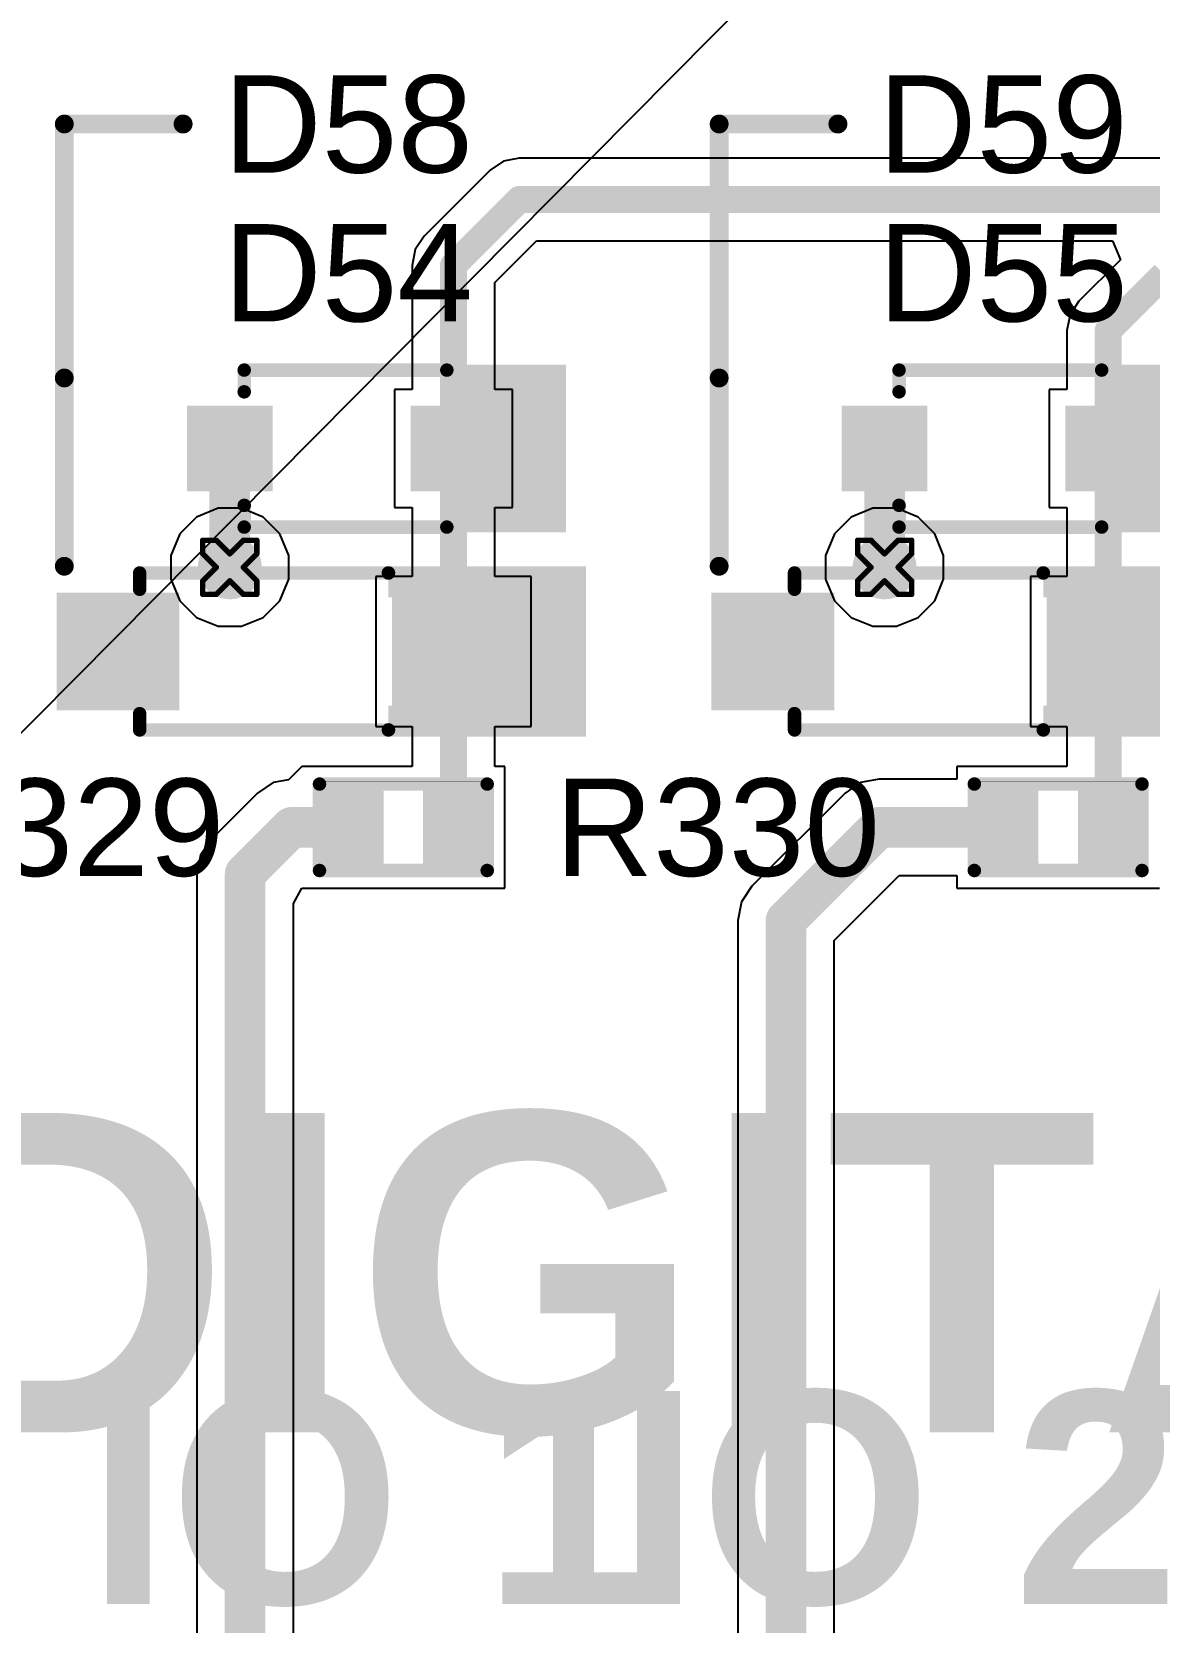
# Model space of a CAD drawing. Header units: inches. Extents: x -11 to 5379, y 0 to 5429.
# Drawn here: x 12.74 to 23.23, y 10.41 to 25.35 of the extents above; entities that cross this region are included whole.
import ezdxf

# ---------------------------------------------------------------- set-up
doc = ezdxf.new("R2010")
doc.units = ezdxf.units.IN
for name, color, linetype in [('Bottom Layer', 5, 'Continuous'), ('Bottom Solder', 6, 'Continuous'), ('Drill Drawing', 1, 'Continuous'), ('GND', 16, 'Continuous'), ('PWR', 76, 'Continuous'), ('Top Layer', 1, 'Continuous'), ('Top Overlay', 2, 'Continuous'), ('Top Paste', 8, 'Continuous'), ('Top Solder', 216, 'Continuous'), ('Via Holes', 16, 'Continuous')]:
    doc.layers.add(name, color=color, linetype=linetype)
doc.styles.add('Arial', font='', dxfattribs={"height": 0.2})
doc.styles.add('Arial_Bold', font='', dxfattribs={"height": 0.2})
doc.styles.get('Arial').set_extended_font_data('Arial')
doc.styles.get('Arial_Bold').set_extended_font_data('Arial', bold=True)

# ---------------------------------------------------------------- blocks, each defined once
blk = doc.blocks.new('R___0402_191')
at = {"layer": 'Top Layer'}
for points in [[(-0.699, -0.318), (-0.699, 0.318), (-0.241, 0.318), (-0.241, -0.318)], [(0.241, -0.318), (0.241, 0.318), (0.699, 0.318), (0.699, -0.318)]]:
    blk.add_hatch(color=1, dxfattribs=at).paths.add_polyline_path(points)
at = {"layer": 'Top Paste'}
for points in [[(-0.699, -0.318), (-0.699, 0.318), (-0.241, 0.318), (-0.241, -0.318)], [(0.241, -0.318), (0.241, 0.318), (0.699, 0.318), (0.699, -0.318)]]:
    blk.add_hatch(color=8, dxfattribs=at).paths.add_polyline_path(points)
at = {"layer": 'Top Solder'}
for points in [[(-0.754, -0.373), (-0.754, 0.373), (-0.186, 0.373), (-0.186, -0.373)], [(0.186, -0.373), (0.186, 0.373), (0.754, 0.373), (0.754, -0.373)]]:
    blk.add_hatch(color=216, dxfattribs=at).paths.add_polyline_path(points)
at = {"layer": 'Top Overlay'}
for points in [[(-0.787, 0.406, 0.127, 0.127, 0), (-0.787, -0.406, 0.127, 0.127, 0)], [(0.787, 0.406, 0.127, 0.127, 0), (-0.787, 0.406, 0.127, 0.127, 0)], [(0.787, 0.406, 0.127, 0.127, 0), (0.787, -0.406, 0.127, 0.127, 0)], [(0.787, -0.406, 0.127, 0.127, 0), (-0.787, -0.406, 0.127, 0.127, 0)], [(0.813, -0.432, 0.00323, 0.00323, 0), (-0.813, -0.432, 0.00323, 0.00323, 0)]]:
    blk.add_lwpolyline(points, format="xyseb", dxfattribs=at)
for points in [[(-0.819, 0.406, 0.0635, 0.0635, 1), (-0.756, 0.406, 0.0635, 0.0635, 1)], [(-0.819, 0.406, 0.0635, 0.0635, 1), (-0.756, 0.406, 0.0635, 0.0635, 1)], [(0.756, 0.406, 0.0635, 0.0635, 1), (0.819, 0.406, 0.0635, 0.0635, 1)], [(0.756, 0.406, 0.0635, 0.0635, 1), (0.819, 0.406, 0.0635, 0.0635, 1)], [(-0.819, -0.406, 0.0635, 0.0635, 1), (-0.756, -0.406, 0.0635, 0.0635, 1)], [(-0.819, -0.406, 0.0635, 0.0635, 1), (-0.756, -0.406, 0.0635, 0.0635, 1)], [(-0.814, -0.432, 0.00161, 0.00161, 1), (-0.812, -0.432, 0.00161, 0.00161, 1)], [(0.756, -0.406, 0.0635, 0.0635, 1), (0.819, -0.406, 0.0635, 0.0635, 1)], [(0.756, -0.406, 0.0635, 0.0635, 1), (0.819, -0.406, 0.0635, 0.0635, 1)], [(0.812, -0.432, 0.00161, 0.00161, 1), (0.814, -0.432, 0.00161, 0.00161, 1)]]:
    blk.add_lwpolyline(points, format="xyseb", close=True, dxfattribs=at)
blk = doc.blocks.new('R___0402_192')
at = {"layer": 'Top Layer'}
for points in [[(-0.699, -0.318), (-0.699, 0.318), (-0.241, 0.318), (-0.241, -0.318)], [(0.241, -0.318), (0.241, 0.318), (0.699, 0.318), (0.699, -0.318)]]:
    blk.add_hatch(color=1, dxfattribs=at).paths.add_polyline_path(points)
at = {"layer": 'Top Paste'}
for points in [[(-0.699, -0.318), (-0.699, 0.318), (-0.241, 0.318), (-0.241, -0.318)], [(0.241, -0.318), (0.241, 0.318), (0.699, 0.318), (0.699, -0.318)]]:
    blk.add_hatch(color=8, dxfattribs=at).paths.add_polyline_path(points)
at = {"layer": 'Top Solder'}
for points in [[(-0.754, -0.373), (-0.754, 0.373), (-0.186, 0.373), (-0.186, -0.373)], [(0.186, -0.373), (0.186, 0.373), (0.754, 0.373), (0.754, -0.373)]]:
    blk.add_hatch(color=216, dxfattribs=at).paths.add_polyline_path(points)
at = {"layer": 'Top Overlay'}
for points in [[(-0.787, 0.406, 0.127, 0.127, 0), (-0.787, -0.406, 0.127, 0.127, 0)], [(0.787, 0.406, 0.127, 0.127, 0), (-0.787, 0.406, 0.127, 0.127, 0)], [(0.787, 0.406, 0.127, 0.127, 0), (0.787, -0.406, 0.127, 0.127, 0)], [(0.787, -0.406, 0.127, 0.127, 0), (-0.787, -0.406, 0.127, 0.127, 0)], [(0.813, -0.432, 0.00323, 0.00323, 0), (-0.813, -0.432, 0.00323, 0.00323, 0)]]:
    blk.add_lwpolyline(points, format="xyseb", dxfattribs=at)
for points in [[(-0.819, 0.406, 0.0635, 0.0635, 1), (-0.756, 0.406, 0.0635, 0.0635, 1)], [(-0.819, 0.406, 0.0635, 0.0635, 1), (-0.756, 0.406, 0.0635, 0.0635, 1)], [(0.756, 0.406, 0.0635, 0.0635, 1), (0.819, 0.406, 0.0635, 0.0635, 1)], [(0.756, 0.406, 0.0635, 0.0635, 1), (0.819, 0.406, 0.0635, 0.0635, 1)], [(-0.819, -0.406, 0.0635, 0.0635, 1), (-0.756, -0.406, 0.0635, 0.0635, 1)], [(-0.819, -0.406, 0.0635, 0.0635, 1), (-0.756, -0.406, 0.0635, 0.0635, 1)], [(-0.814, -0.432, 0.00161, 0.00161, 1), (-0.812, -0.432, 0.00161, 0.00161, 1)], [(0.756, -0.406, 0.0635, 0.0635, 1), (0.819, -0.406, 0.0635, 0.0635, 1)], [(0.756, -0.406, 0.0635, 0.0635, 1), (0.819, -0.406, 0.0635, 0.0635, 1)], [(0.812, -0.432, 0.00161, 0.00161, 1), (0.814, -0.432, 0.00161, 0.00161, 1)]]:
    blk.add_lwpolyline(points, format="xyseb", close=True, dxfattribs=at)
blk = doc.blocks.new('SOD_123_530')
at = {"layer": 'Top Layer'}
for points in [[(-1.1, 0.45), (-1.1, -0.45), (-2.05, -0.45), (-2.05, 0.45)], [(2.05, 0.45), (2.05, -0.45), (1.1, -0.45), (1.1, 0.45)]]:
    blk.add_hatch(color=1, dxfattribs=at).paths.add_polyline_path(points)
at = {"layer": 'Top Overlay'}
for points in [[(0.965, 0.508), (2.819, 0.508), (2.819, 0.8), (0.965, 0.8)], [(2.12, -0.787), (2.819, -0.787), (2.819, 0.787), (2.12, 0.787)], [(0.965, -0.8), (2.819, -0.8), (2.819, -0.508), (0.965, -0.508)]]:
    blk.add_hatch(color=2, dxfattribs=at).paths.add_polyline_path(points)
at = {"layer": 'Top Paste'}
for points in [[(-1.1, 0.45), (-1.1, -0.45), (-2.05, -0.45), (-2.05, 0.45)], [(2.05, 0.45), (2.05, -0.45), (1.1, -0.45), (1.1, 0.45)]]:
    blk.add_hatch(color=8, dxfattribs=at).paths.add_polyline_path(points)
at = {"layer": 'Top Solder'}
for points in [[(-0.998, 0.552), (-0.998, -0.552), (-2.152, -0.552), (-2.152, 0.552)], [(2.152, 0.552), (2.152, -0.552), (0.998, -0.552), (0.998, 0.552)]]:
    blk.add_hatch(color=216, dxfattribs=at).paths.add_polyline_path(points)
at = {"layer": 'Top Overlay'}
for points in [[(-1.372, 0.584, 0.127, 0.127, 0), (-1.372, 0.737, 0.127, 0.127, 0)], [(-1.372, 0.737, 0.127, 0.127, 0), (0.965, 0.737, 0.127, 0.127, 0)], [(-1.372, -0.737, 0.127, 0.127, 0), (-1.372, -0.584, 0.127, 0.127, 0)], [(-1.372, -0.737, 0.127, 0.127, 0), (0.965, -0.737, 0.127, 0.127, 0)]]:
    blk.add_lwpolyline(points, format="xyseb", dxfattribs=at)
for points in [[(-1.403, 0.737, 0.0635, 0.0635, 1), (-1.34, 0.737, 0.0635, 0.0635, 1)], [(-1.403, 0.737, 0.0635, 0.0635, 1), (-1.34, 0.737, 0.0635, 0.0635, 1)], [(0.933, 0.737, 0.0635, 0.0635, 1), (0.997, 0.737, 0.0635, 0.0635, 1)], [(-1.403, 0.584, 0.0635, 0.0635, 1), (-1.34, 0.584, 0.0635, 0.0635, 1)], [(-1.403, -0.584, 0.0635, 0.0635, 1), (-1.34, -0.584, 0.0635, 0.0635, 1)], [(-1.403, -0.737, 0.0635, 0.0635, 1), (-1.34, -0.737, 0.0635, 0.0635, 1)], [(-1.403, -0.737, 0.0635, 0.0635, 1), (-1.34, -0.737, 0.0635, 0.0635, 1)], [(0.933, -0.737, 0.0635, 0.0635, 1), (0.997, -0.737, 0.0635, 0.0635, 1)]]:
    blk.add_lwpolyline(points, format="xyseb", close=True, dxfattribs=at)
blk = doc.blocks.new('SOD_123_531')
at = {"layer": 'Top Layer'}
for points in [[(-1.1, 0.45), (-1.1, -0.45), (-2.05, -0.45), (-2.05, 0.45)], [(2.05, 0.45), (2.05, -0.45), (1.1, -0.45), (1.1, 0.45)]]:
    blk.add_hatch(color=1, dxfattribs=at).paths.add_polyline_path(points)
at = {"layer": 'Top Overlay'}
for points in [[(0.965, 0.508), (2.819, 0.508), (2.819, 0.8), (0.965, 0.8)], [(2.12, -0.787), (2.819, -0.787), (2.819, 0.787), (2.12, 0.787)], [(0.965, -0.8), (2.819, -0.8), (2.819, -0.508), (0.965, -0.508)]]:
    blk.add_hatch(color=2, dxfattribs=at).paths.add_polyline_path(points)
at = {"layer": 'Top Paste'}
for points in [[(-1.1, 0.45), (-1.1, -0.45), (-2.05, -0.45), (-2.05, 0.45)], [(2.05, 0.45), (2.05, -0.45), (1.1, -0.45), (1.1, 0.45)]]:
    blk.add_hatch(color=8, dxfattribs=at).paths.add_polyline_path(points)
at = {"layer": 'Top Solder'}
for points in [[(-0.998, 0.552), (-0.998, -0.552), (-2.152, -0.552), (-2.152, 0.552)], [(2.152, 0.552), (2.152, -0.552), (0.998, -0.552), (0.998, 0.552)]]:
    blk.add_hatch(color=216, dxfattribs=at).paths.add_polyline_path(points)
at = {"layer": 'Top Overlay'}
for points in [[(-1.372, 0.584, 0.127, 0.127, 0), (-1.372, 0.737, 0.127, 0.127, 0)], [(-1.372, 0.737, 0.127, 0.127, 0), (0.965, 0.737, 0.127, 0.127, 0)], [(-1.372, -0.737, 0.127, 0.127, 0), (-1.372, -0.584, 0.127, 0.127, 0)], [(-1.372, -0.737, 0.127, 0.127, 0), (0.965, -0.737, 0.127, 0.127, 0)]]:
    blk.add_lwpolyline(points, format="xyseb", dxfattribs=at)
for points in [[(-1.403, 0.737, 0.0635, 0.0635, 1), (-1.34, 0.737, 0.0635, 0.0635, 1)], [(-1.403, 0.737, 0.0635, 0.0635, 1), (-1.34, 0.737, 0.0635, 0.0635, 1)], [(0.933, 0.737, 0.0635, 0.0635, 1), (0.997, 0.737, 0.0635, 0.0635, 1)], [(-1.403, 0.584, 0.0635, 0.0635, 1), (-1.34, 0.584, 0.0635, 0.0635, 1)], [(-1.403, -0.584, 0.0635, 0.0635, 1), (-1.34, -0.584, 0.0635, 0.0635, 1)], [(-1.403, -0.737, 0.0635, 0.0635, 1), (-1.34, -0.737, 0.0635, 0.0635, 1)], [(-1.403, -0.737, 0.0635, 0.0635, 1), (-1.34, -0.737, 0.0635, 0.0635, 1)], [(0.933, -0.737, 0.0635, 0.0635, 1), (0.997, -0.737, 0.0635, 0.0635, 1)]]:
    blk.add_lwpolyline(points, format="xyseb", close=True, dxfattribs=at)
blk = doc.blocks.new('SOD323F_534')
at = {"layer": 'Top Layer'}
for points in [[(-1.35, 0.3), (-0.75, 0.3), (-0.75, -0.3), (-1.35, -0.3)], [(0.75, 0.3), (1.35, 0.3), (1.35, -0.3), (0.75, -0.3)]]:
    blk.add_hatch(color=1, dxfattribs=at).paths.add_polyline_path(points)
at = {"layer": 'Top Overlay'}
for points in [[(0.989, 0.382), (2.109, 0.382), (2.109, 0.788), (0.989, 0.788)], [(1.422, -0.406), (2.108, -0.406), (2.108, 0.457), (1.422, 0.457)], [(0.989, -0.787), (2.109, -0.787), (2.109, -0.38), (0.989, -0.38)]]:
    blk.add_hatch(color=2, dxfattribs=at).paths.add_polyline_path(points)
at = {"layer": 'Top Paste'}
for points in [[(-1.35, 0.3), (-0.75, 0.3), (-0.75, -0.3), (-1.35, -0.3)], [(0.75, 0.3), (1.35, 0.3), (1.35, -0.3), (0.75, -0.3)]]:
    blk.add_hatch(color=8, dxfattribs=at).paths.add_polyline_path(points)
at = {"layer": 'Top Solder'}
for points in [[(-1.452, 0.402), (-0.648, 0.402), (-0.648, -0.402), (-1.452, -0.402)], [(0.648, 0.402), (1.452, 0.402), (1.452, -0.402), (0.648, -0.402)]]:
    blk.add_hatch(color=216, dxfattribs=at).paths.add_polyline_path(points)
at = {"layer": 'Top Overlay'}
for points in [[(-0.914, 0.737, 0.127, 0.127, 0), (0.988, 0.737, 0.127, 0.127, 0)], [(-0.914, 0.533, 0.127, 0.127, 0), (-0.914, 0.737, 0.127, 0.127, 0)], [(-0.914, -0.737, 0.127, 0.127, 0), (-0.914, -0.533, 0.127, 0.127, 0)], [(-0.914, -0.737, 0.127, 0.127, 0), (0.988, -0.737, 0.127, 0.127, 0)]]:
    blk.add_lwpolyline(points, format="xyseb", dxfattribs=at)
for points in [[(-0.946, 0.737, 0.0635, 0.0635, 1), (-0.883, 0.737, 0.0635, 0.0635, 1)], [(-0.946, 0.737, 0.0635, 0.0635, 1), (-0.883, 0.737, 0.0635, 0.0635, 1)], [(0.957, 0.737, 0.0635, 0.0635, 1), (1.02, 0.737, 0.0635, 0.0635, 1)], [(-0.946, 0.533, 0.0635, 0.0635, 1), (-0.883, 0.533, 0.0635, 0.0635, 1)], [(-0.946, -0.533, 0.0635, 0.0635, 1), (-0.883, -0.533, 0.0635, 0.0635, 1)], [(-0.946, -0.737, 0.0635, 0.0635, 1), (-0.883, -0.737, 0.0635, 0.0635, 1)], [(-0.946, -0.737, 0.0635, 0.0635, 1), (-0.883, -0.737, 0.0635, 0.0635, 1)], [(0.957, -0.737, 0.0635, 0.0635, 1), (1.02, -0.737, 0.0635, 0.0635, 1)]]:
    blk.add_lwpolyline(points, format="xyseb", close=True, dxfattribs=at)
blk = doc.blocks.new('SOD323F_535')
at = {"layer": 'Top Layer'}
for points in [[(-1.35, 0.3), (-0.75, 0.3), (-0.75, -0.3), (-1.35, -0.3)], [(0.75, 0.3), (1.35, 0.3), (1.35, -0.3), (0.75, -0.3)]]:
    blk.add_hatch(color=1, dxfattribs=at).paths.add_polyline_path(points)
at = {"layer": 'Top Overlay'}
for points in [[(0.989, 0.382), (2.109, 0.382), (2.109, 0.788), (0.989, 0.788)], [(1.422, -0.406), (2.108, -0.406), (2.108, 0.457), (1.422, 0.457)], [(0.989, -0.786), (2.109, -0.786), (2.109, -0.38), (0.989, -0.38)]]:
    blk.add_hatch(color=2, dxfattribs=at).paths.add_polyline_path(points)
at = {"layer": 'Top Paste'}
for points in [[(-1.35, 0.3), (-0.75, 0.3), (-0.75, -0.3), (-1.35, -0.3)], [(0.75, 0.3), (1.35, 0.3), (1.35, -0.3), (0.75, -0.3)]]:
    blk.add_hatch(color=8, dxfattribs=at).paths.add_polyline_path(points)
at = {"layer": 'Top Solder'}
for points in [[(-1.452, 0.402), (-0.648, 0.402), (-0.648, -0.402), (-1.452, -0.402)], [(0.648, 0.402), (1.452, 0.402), (1.452, -0.402), (0.648, -0.402)]]:
    blk.add_hatch(color=216, dxfattribs=at).paths.add_polyline_path(points)
at = {"layer": 'Top Overlay'}
for points in [[(-0.914, 0.737, 0.127, 0.127, 0), (0.988, 0.737, 0.127, 0.127, 0)], [(-0.914, 0.533, 0.127, 0.127, 0), (-0.914, 0.737, 0.127, 0.127, 0)], [(-0.914, -0.737, 0.127, 0.127, 0), (-0.914, -0.533, 0.127, 0.127, 0)], [(-0.914, -0.737, 0.127, 0.127, 0), (0.988, -0.737, 0.127, 0.127, 0)]]:
    blk.add_lwpolyline(points, format="xyseb", dxfattribs=at)
for points in [[(-0.946, 0.737, 0.0635, 0.0635, 1), (-0.883, 0.737, 0.0635, 0.0635, 1)], [(-0.946, 0.737, 0.0635, 0.0635, 1), (-0.883, 0.737, 0.0635, 0.0635, 1)], [(0.957, 0.737, 0.0635, 0.0635, 1), (1.02, 0.737, 0.0635, 0.0635, 1)], [(-0.946, 0.533, 0.0635, 0.0635, 1), (-0.883, 0.533, 0.0635, 0.0635, 1)], [(-0.946, -0.533, 0.0635, 0.0635, 1), (-0.883, -0.533, 0.0635, 0.0635, 1)], [(-0.946, -0.737, 0.0635, 0.0635, 1), (-0.883, -0.737, 0.0635, 0.0635, 1)], [(-0.946, -0.737, 0.0635, 0.0635, 1), (-0.883, -0.737, 0.0635, 0.0635, 1)], [(0.957, -0.737, 0.0635, 0.0635, 1), (1.02, -0.737, 0.0635, 0.0635, 1)]]:
    blk.add_lwpolyline(points, format="xyseb", close=True, dxfattribs=at)

msp = doc.modelspace()

# ---------------------------------------------------------------- hatches: boundary and pattern name
at = {"layer": 'Bottom Layer'}
h = msp.add_hatch(color=5, dxfattribs=at)
edge = h.paths.add_edge_path()
edge.add_arc((14.6, 20.32), 0.3, 0, 360)
h = msp.add_hatch(color=5, dxfattribs=at)
edge = h.paths.add_edge_path()
edge.add_arc((20.75, 20.32), 0.3, 0, 360)
at = {"layer": 'GND'}
h = msp.add_hatch(color=16, dxfattribs=at)
edge = h.paths.add_edge_path()
edge.add_arc((14.6, 20.32), 0.3, 0, 360)
h = msp.add_hatch(color=16, dxfattribs=at)
edge = h.paths.add_edge_path()
edge.add_arc((20.75, 20.32), 0.3, 0, 360)
at = {"layer": 'PWR'}
h = msp.add_hatch(color=76, dxfattribs=at)
edge = h.paths.add_edge_path()
edge.add_arc((14.6, 20.32), 0.3, 0, 360)
h = msp.add_hatch(color=76, dxfattribs=at)
edge = h.paths.add_edge_path()
edge.add_arc((20.75, 20.32), 0.3, 0, 360)
at = {"layer": 'Top Layer'}
h = msp.add_hatch(color=1, dxfattribs=at)
edge = h.paths.add_edge_path()
edge.add_arc((14.6, 20.32), 0.3, 0, 360)
h = msp.add_hatch(color=1, dxfattribs=at)
edge = h.paths.add_edge_path()
edge.add_arc((20.75, 20.32), 0.3, 0, 360)
at = {"layer": 'Via Holes'}
h = msp.add_hatch(color=7, dxfattribs=at)
edge = h.paths.add_edge_path()
edge.add_arc((14.6, 20.32), 0.15, 0, 360)
h = msp.add_hatch(color=7, dxfattribs=at)
edge = h.paths.add_edge_path()
edge.add_arc((20.75, 20.32), 0.15, 0, 360)

# ---------------------------------------------------------------- linework, layer by layer
at = {"layer": 'Bottom Solder'}
msp.add_line((6.245, 12.319), (5379.208, 5429.208), dxfattribs=at)
at = {"layer": 'Drill Drawing'}
for points in [[(14.346, 20.447, 0.0508, 0.0508, 0), (14.346, 20.574, 0.0508, 0.0508, 0)], [(14.346, 20.574, 0.0508, 0.0508, 0), (14.473, 20.574, 0.0508, 0.0508, 0)], [(14.346, 20.447, 0.0508, 0.0508, 0), (14.473, 20.32, 0.0508, 0.0508, 0)], [(14.473, 20.574, 0.0508, 0.0508, 0), (14.6, 20.447, 0.0508, 0.0508, 0)], [(14.6, 20.447, 0.0508, 0.0508, 0), (14.727, 20.574, 0.0508, 0.0508, 0)], [(14.727, 20.574, 0.0508, 0.0508, 0), (14.854, 20.574, 0.0508, 0.0508, 0)], [(14.727, 20.32, 0.0508, 0.0508, 0), (14.854, 20.447, 0.0508, 0.0508, 0)], [(14.854, 20.447, 0.0508, 0.0508, 0), (14.854, 20.574, 0.0508, 0.0508, 0)], [(20.496, 20.447, 0.0508, 0.0508, 0), (20.496, 20.574, 0.0508, 0.0508, 0)], [(20.496, 20.574, 0.0508, 0.0508, 0), (20.623, 20.574, 0.0508, 0.0508, 0)], [(20.496, 20.447, 0.0508, 0.0508, 0), (20.623, 20.32, 0.0508, 0.0508, 0)], [(20.623, 20.574, 0.0508, 0.0508, 0), (20.75, 20.447, 0.0508, 0.0508, 0)], [(20.75, 20.447, 0.0508, 0.0508, 0), (20.877, 20.574, 0.0508, 0.0508, 0)], [(20.877, 20.574, 0.0508, 0.0508, 0), (21.004, 20.574, 0.0508, 0.0508, 0)], [(20.877, 20.32, 0.0508, 0.0508, 0), (21.004, 20.447, 0.0508, 0.0508, 0)], [(21.004, 20.447, 0.0508, 0.0508, 0), (21.004, 20.574, 0.0508, 0.0508, 0)], [(14.346, 20.193, 0.0508, 0.0508, 0), (14.473, 20.32, 0.0508, 0.0508, 0)], [(14.727, 20.32, 0.0508, 0.0508, 0), (14.854, 20.193, 0.0508, 0.0508, 0)], [(20.496, 20.193, 0.0508, 0.0508, 0), (20.623, 20.32, 0.0508, 0.0508, 0)], [(20.877, 20.32, 0.0508, 0.0508, 0), (21.004, 20.193, 0.0508, 0.0508, 0)], [(14.346, 20.066, 0.0508, 0.0508, 0), (14.346, 20.193, 0.0508, 0.0508, 0)], [(14.473, 20.066, 0.0508, 0.0508, 0), (14.6, 20.193, 0.0508, 0.0508, 0)], [(14.6, 20.193, 0.0508, 0.0508, 0), (14.727, 20.066, 0.0508, 0.0508, 0)], [(14.854, 20.066, 0.0508, 0.0508, 0), (14.854, 20.193, 0.0508, 0.0508, 0)], [(20.496, 20.066, 0.0508, 0.0508, 0), (20.496, 20.193, 0.0508, 0.0508, 0)], [(20.623, 20.066, 0.0508, 0.0508, 0), (20.75, 20.193, 0.0508, 0.0508, 0)], [(20.75, 20.193, 0.0508, 0.0508, 0), (20.877, 20.066, 0.0508, 0.0508, 0)], [(21.004, 20.066, 0.0508, 0.0508, 0), (21.004, 20.193, 0.0508, 0.0508, 0)], [(14.346, 20.066, 0.0508, 0.0508, 0), (14.473, 20.066, 0.0508, 0.0508, 0)], [(14.727, 20.066, 0.0508, 0.0508, 0), (14.854, 20.066, 0.0508, 0.0508, 0)], [(20.496, 20.066, 0.0508, 0.0508, 0), (20.623, 20.066, 0.0508, 0.0508, 0)], [(20.877, 20.066, 0.0508, 0.0508, 0), (21.004, 20.066, 0.0508, 0.0508, 0)]]:
    msp.add_lwpolyline(points, format="xyseb", dxfattribs=at)
for points in [[(14.333, 20.574, 0.0254, 0.0254, 1), (14.359, 20.574, 0.0254, 0.0254, 1)], [(14.333, 20.574, 0.0254, 0.0254, 1), (14.359, 20.574, 0.0254, 0.0254, 1)], [(14.333, 20.447, 0.0254, 0.0254, 1), (14.359, 20.447, 0.0254, 0.0254, 1)], [(14.333, 20.447, 0.0254, 0.0254, 1), (14.359, 20.447, 0.0254, 0.0254, 1)], [(14.46, 20.574, 0.0254, 0.0254, 1), (14.486, 20.574, 0.0254, 0.0254, 1)], [(14.46, 20.574, 0.0254, 0.0254, 1), (14.486, 20.574, 0.0254, 0.0254, 1)], [(14.587, 20.447, 0.0254, 0.0254, 1), (14.613, 20.447, 0.0254, 0.0254, 1)], [(14.587, 20.447, 0.0254, 0.0254, 1), (14.613, 20.447, 0.0254, 0.0254, 1)], [(14.714, 20.574, 0.0254, 0.0254, 1), (14.74, 20.574, 0.0254, 0.0254, 1)], [(14.714, 20.574, 0.0254, 0.0254, 1), (14.74, 20.574, 0.0254, 0.0254, 1)], [(14.841, 20.574, 0.0254, 0.0254, 1), (14.867, 20.574, 0.0254, 0.0254, 1)], [(14.841, 20.574, 0.0254, 0.0254, 1), (14.867, 20.574, 0.0254, 0.0254, 1)], [(14.841, 20.447, 0.0254, 0.0254, 1), (14.867, 20.447, 0.0254, 0.0254, 1)], [(14.841, 20.447, 0.0254, 0.0254, 1), (14.867, 20.447, 0.0254, 0.0254, 1)], [(20.483, 20.574, 0.0254, 0.0254, 1), (20.509, 20.574, 0.0254, 0.0254, 1)], [(20.483, 20.574, 0.0254, 0.0254, 1), (20.509, 20.574, 0.0254, 0.0254, 1)], [(20.483, 20.447, 0.0254, 0.0254, 1), (20.509, 20.447, 0.0254, 0.0254, 1)], [(20.483, 20.447, 0.0254, 0.0254, 1), (20.509, 20.447, 0.0254, 0.0254, 1)], [(20.61, 20.574, 0.0254, 0.0254, 1), (20.636, 20.574, 0.0254, 0.0254, 1)], [(20.61, 20.574, 0.0254, 0.0254, 1), (20.636, 20.574, 0.0254, 0.0254, 1)], [(20.737, 20.447, 0.0254, 0.0254, 1), (20.763, 20.447, 0.0254, 0.0254, 1)], [(20.737, 20.447, 0.0254, 0.0254, 1), (20.763, 20.447, 0.0254, 0.0254, 1)], [(20.864, 20.574, 0.0254, 0.0254, 1), (20.89, 20.574, 0.0254, 0.0254, 1)], [(20.864, 20.574, 0.0254, 0.0254, 1), (20.89, 20.574, 0.0254, 0.0254, 1)], [(20.991, 20.574, 0.0254, 0.0254, 1), (21.017, 20.574, 0.0254, 0.0254, 1)], [(20.991, 20.574, 0.0254, 0.0254, 1), (21.017, 20.574, 0.0254, 0.0254, 1)], [(20.991, 20.447, 0.0254, 0.0254, 1), (21.017, 20.447, 0.0254, 0.0254, 1)], [(20.991, 20.447, 0.0254, 0.0254, 1), (21.017, 20.447, 0.0254, 0.0254, 1)], [(14.46, 20.32, 0.0254, 0.0254, 1), (14.486, 20.32, 0.0254, 0.0254, 1)], [(14.46, 20.32, 0.0254, 0.0254, 1), (14.486, 20.32, 0.0254, 0.0254, 1)], [(14.714, 20.32, 0.0254, 0.0254, 1), (14.74, 20.32, 0.0254, 0.0254, 1)], [(14.714, 20.32, 0.0254, 0.0254, 1), (14.74, 20.32, 0.0254, 0.0254, 1)], [(20.61, 20.32, 0.0254, 0.0254, 1), (20.636, 20.32, 0.0254, 0.0254, 1)], [(20.61, 20.32, 0.0254, 0.0254, 1), (20.636, 20.32, 0.0254, 0.0254, 1)], [(20.864, 20.32, 0.0254, 0.0254, 1), (20.89, 20.32, 0.0254, 0.0254, 1)], [(20.864, 20.32, 0.0254, 0.0254, 1), (20.89, 20.32, 0.0254, 0.0254, 1)], [(14.333, 20.193, 0.0254, 0.0254, 1), (14.359, 20.193, 0.0254, 0.0254, 1)], [(14.333, 20.193, 0.0254, 0.0254, 1), (14.359, 20.193, 0.0254, 0.0254, 1)], [(14.587, 20.193, 0.0254, 0.0254, 1), (14.613, 20.193, 0.0254, 0.0254, 1)], [(14.587, 20.193, 0.0254, 0.0254, 1), (14.613, 20.193, 0.0254, 0.0254, 1)], [(14.841, 20.193, 0.0254, 0.0254, 1), (14.867, 20.193, 0.0254, 0.0254, 1)], [(14.841, 20.193, 0.0254, 0.0254, 1), (14.867, 20.193, 0.0254, 0.0254, 1)], [(20.483, 20.193, 0.0254, 0.0254, 1), (20.509, 20.193, 0.0254, 0.0254, 1)], [(20.483, 20.193, 0.0254, 0.0254, 1), (20.509, 20.193, 0.0254, 0.0254, 1)], [(20.737, 20.193, 0.0254, 0.0254, 1), (20.763, 20.193, 0.0254, 0.0254, 1)], [(20.737, 20.193, 0.0254, 0.0254, 1), (20.763, 20.193, 0.0254, 0.0254, 1)], [(20.991, 20.193, 0.0254, 0.0254, 1), (21.017, 20.193, 0.0254, 0.0254, 1)], [(20.991, 20.193, 0.0254, 0.0254, 1), (21.017, 20.193, 0.0254, 0.0254, 1)], [(14.333, 20.066, 0.0254, 0.0254, 1), (14.359, 20.066, 0.0254, 0.0254, 1)], [(14.333, 20.066, 0.0254, 0.0254, 1), (14.359, 20.066, 0.0254, 0.0254, 1)], [(14.46, 20.066, 0.0254, 0.0254, 1), (14.486, 20.066, 0.0254, 0.0254, 1)], [(14.46, 20.066, 0.0254, 0.0254, 1), (14.486, 20.066, 0.0254, 0.0254, 1)], [(14.714, 20.066, 0.0254, 0.0254, 1), (14.74, 20.066, 0.0254, 0.0254, 1)], [(14.714, 20.066, 0.0254, 0.0254, 1), (14.74, 20.066, 0.0254, 0.0254, 1)], [(14.841, 20.066, 0.0254, 0.0254, 1), (14.867, 20.066, 0.0254, 0.0254, 1)], [(14.841, 20.066, 0.0254, 0.0254, 1), (14.867, 20.066, 0.0254, 0.0254, 1)], [(20.483, 20.066, 0.0254, 0.0254, 1), (20.509, 20.066, 0.0254, 0.0254, 1)], [(20.483, 20.066, 0.0254, 0.0254, 1), (20.509, 20.066, 0.0254, 0.0254, 1)], [(20.61, 20.066, 0.0254, 0.0254, 1), (20.636, 20.066, 0.0254, 0.0254, 1)], [(20.61, 20.066, 0.0254, 0.0254, 1), (20.636, 20.066, 0.0254, 0.0254, 1)], [(20.864, 20.066, 0.0254, 0.0254, 1), (20.89, 20.066, 0.0254, 0.0254, 1)], [(20.864, 20.066, 0.0254, 0.0254, 1), (20.89, 20.066, 0.0254, 0.0254, 1)], [(20.991, 20.066, 0.0254, 0.0254, 1), (21.017, 20.066, 0.0254, 0.0254, 1)], [(20.991, 20.066, 0.0254, 0.0254, 1), (21.017, 20.066, 0.0254, 0.0254, 1)]]:
    msp.add_lwpolyline(points, format="xyseb", close=True, dxfattribs=at)
at = {"layer": 'PWR'}
for p, q in [((14.286, 20.79), (14.13, 20.634)), ((14.49, 20.874), (14.286, 20.79)), ((14.71, 20.874), (14.49, 20.874)), ((14.914, 20.79), (14.71, 20.874)), ((15.07, 20.634), (14.914, 20.79)), ((20.436, 20.79), (20.28, 20.634)), ((20.64, 20.874), (20.436, 20.79)), ((20.86, 20.874), (20.64, 20.874)), ((21.064, 20.79), (20.86, 20.874)), ((21.22, 20.634), (21.064, 20.79)), ((14.13, 20.634), (14.046, 20.43)), ((15.154, 20.43), (15.07, 20.634)), ((20.28, 20.634), (20.196, 20.43)), ((21.304, 20.43), (21.22, 20.634)), ((14.046, 20.43), (14.046, 20.21)), ((15.154, 20.21), (15.154, 20.43)), ((20.196, 20.43), (20.196, 20.21)), ((21.304, 20.21), (21.304, 20.43)), ((14.046, 20.21), (14.13, 20.006)), ((15.07, 20.006), (15.154, 20.21)), ((20.196, 20.21), (20.28, 20.006)), ((21.22, 20.006), (21.304, 20.21)), ((14.13, 20.006), (14.286, 19.85)), ((14.914, 19.85), (15.07, 20.006)), ((20.28, 20.006), (20.436, 19.85)), ((21.064, 19.85), (21.22, 20.006)), ((14.286, 19.85), (14.49, 19.766)), ((14.49, 19.766), (14.71, 19.766)), ((14.71, 19.766), (14.914, 19.85)), ((20.436, 19.85), (20.64, 19.766)), ((20.64, 19.766), (20.86, 19.766)), ((20.86, 19.766), (21.064, 19.85))]:
    msp.add_line(p, q, dxfattribs=at)
at = {"layer": 'Top Layer'}
for p, q in [((17.045, 24.049), (16.425, 23.43)), ((17.171, 24.133), (17.045, 24.049)), ((17.319, 24.163), (17.171, 24.133)), ((24.452, 24.163), (17.319, 24.163)), ((16.341, 23.304), (16.312, 23.155)), ((16.425, 23.43), (16.341, 23.304)), ((17.089, 22.994), (17.48, 23.386)), ((17.48, 23.386), (22.89, 23.386)), ((22.89, 23.386), (22.964, 23.208)), ((16.312, 23.155), (16.312, 21.989)), ((22.964, 23.208), (22.575, 22.82)), ((17.089, 21.989), (17.089, 22.994)), ((22.575, 22.82), (22.491, 22.694)), ((22.491, 22.694), (22.462, 22.545)), ((22.462, 22.545), (22.462, 21.989)), ((16.312, 21.989), (16.146, 21.989)), ((16.146, 21.989), (16.146, 20.881)), ((17.254, 21.989), (17.089, 21.989)), ((17.254, 20.881), (17.254, 21.989)), ((22.462, 21.989), (22.296, 21.989)), ((22.296, 21.989), (22.296, 20.881)), ((16.146, 20.881), (16.312, 20.881)), ((16.312, 20.881), (16.312, 20.234)), ((17.089, 20.234), (17.089, 20.881)), ((17.089, 20.881), (17.254, 20.881)), ((22.296, 20.881), (22.462, 20.881)), ((22.462, 20.881), (22.462, 20.234)), ((16.312, 20.234), (15.971, 20.234)), ((15.971, 20.234), (15.971, 18.826)), ((17.429, 20.234), (17.089, 20.234)), ((17.429, 18.826), (17.429, 20.234)), ((22.462, 20.234), (22.121, 20.234)), ((22.121, 20.234), (22.121, 18.826)), ((15.971, 18.826), (16.312, 18.826)), ((16.312, 18.826), (16.312, 18.451)), ((17.089, 18.451), (17.089, 18.826)), ((17.089, 18.826), (17.429, 18.826)), ((22.121, 18.826), (22.462, 18.826)), ((22.462, 18.826), (22.462, 18.451)), ((15.278, 18.451), (15.151, 18.326)), ((16.312, 18.451), (15.278, 18.451)), ((17.183, 18.451), (17.089, 18.451)), ((17.183, 17.308), (17.183, 18.451)), ((22.462, 18.451), (21.428, 18.451)), ((21.428, 18.451), (21.428, 18.332)), ((15.008, 18.298), (14.861, 18.2)), ((15.151, 18.326), (15.008, 18.298)), ((20.525, 18.298), (20.378, 18.2)), ((20.699, 18.332), (20.525, 18.298)), ((21.428, 18.332), (20.699, 18.332)), ((14.861, 18.2), (14.424, 17.763)), ((14.861, 18.2), (14.861, 18.2)), ((20.378, 18.2), (19.504, 17.325)), ((20.378, 18.2), (20.378, 18.2)), ((14.424, 17.763), (14.326, 17.616)), ((14.326, 17.616), (14.291, 17.442)), ((14.291, 17.442), (14.291, 6.539)), ((19.504, 17.325), (19.406, 17.178)), ((20.277, 16.817), (20.886, 17.426)), ((20.886, 17.426), (21.428, 17.426)), ((21.428, 17.426), (21.428, 17.308)), ((15.197, 17.163), (15.278, 17.308)), ((15.278, 17.308), (17.183, 17.308)), ((19.406, 17.178), (19.371, 17.005)), ((21.428, 17.308), (23.333, 17.308)), ((15.197, 6.539), (15.197, 17.163)), ((19.371, 17.005), (19.371, 6.539)), ((20.277, 6.539), (20.277, 16.817))]:
    msp.add_line(p, q, dxfattribs=at)
for points in [[(16.7, 23.155, 0.254, 0.254, 0), (17.319, 23.774, 0.254, 0.254, 0)], [(17.319, 23.774, 0.254, 0.254, 0), (24.613, 23.774, 0.254, 0.254, 0)], [(16.7, 21.435, 0.254, 0.254, 0), (16.7, 23.155, 0.254, 0.254, 0)], [(22.85, 22.545, 0.254, 0.254, 0), (23.376, 23.071, 0.254, 0.254, 0)], [(22.85, 21.435, 0.254, 0.254, 0), (22.85, 22.545, 0.254, 0.254, 0)], [(14.6, 20.32, 0.381, 0.381, 0), (14.6, 21.435, 0.381, 0.381, 0)], [(16.7, 19.53, 0.254, 0.254, 0), (16.7, 21.435, 0.254, 0.254, 0)], [(20.75, 20.32, 0.381, 0.381, 0), (20.75, 21.435, 0.381, 0.381, 0)], [(22.85, 19.53, 0.254, 0.254, 0), (22.85, 21.435, 0.254, 0.254, 0)], [(16.7, 17.879, 0.254, 0.254, 0), (16.7, 19.53, 0.254, 0.254, 0)], [(22.85, 17.879, 0.254, 0.254, 0), (22.85, 19.53, 0.254, 0.254, 0)], [(14.744, 17.442, 0.381, 0.381, 0), (15.181, 17.879, 0.381, 0.381, 0)], [(15.181, 17.879, 0.381, 0.381, 0), (15.76, 17.879, 0.381, 0.381, 0)], [(19.824, 17.005, 0.381, 0.381, 0), (20.699, 17.879, 0.381, 0.381, 0)], [(20.699, 17.879, 0.381, 0.381, 0), (21.91, 17.879, 0.381, 0.381, 0)], [(14.744, 5.207, 0.381, 0.381, 0), (14.744, 17.442, 0.381, 0.381, 0)], [(19.824, 5.207, 0.381, 0.381, 0), (19.824, 17.005, 0.381, 0.381, 0)]]:
    msp.add_lwpolyline(points, format="xyseb", dxfattribs=at)
for points in [[(17.256, 23.774, 0.127, 0.127, 1), (17.383, 23.774, 0.127, 0.127, 1)], [(17.256, 23.774, 0.127, 0.127, 1), (17.383, 23.774, 0.127, 0.127, 1)], [(16.637, 23.155, 0.127, 0.127, 1), (16.764, 23.155, 0.127, 0.127, 1)], [(16.637, 23.155, 0.127, 0.127, 1), (16.764, 23.155, 0.127, 0.127, 1)], [(22.787, 22.545, 0.127, 0.127, 1), (22.914, 22.545, 0.127, 0.127, 1)], [(22.787, 22.545, 0.127, 0.127, 1), (22.914, 22.545, 0.127, 0.127, 1)], [(14.505, 21.435, 0.191, 0.191, 1), (14.695, 21.435, 0.191, 0.191, 1)], [(16.637, 21.435, 0.127, 0.127, 1), (16.764, 21.435, 0.127, 0.127, 1)], [(16.637, 21.435, 0.127, 0.127, 1), (16.764, 21.435, 0.127, 0.127, 1)], [(20.655, 21.435, 0.191, 0.191, 1), (20.845, 21.435, 0.191, 0.191, 1)], [(22.787, 21.435, 0.127, 0.127, 1), (22.914, 21.435, 0.127, 0.127, 1)], [(22.787, 21.435, 0.127, 0.127, 1), (22.914, 21.435, 0.127, 0.127, 1)], [(14.505, 20.32, 0.191, 0.191, 1), (14.695, 20.32, 0.191, 0.191, 1)], [(20.655, 20.32, 0.191, 0.191, 1), (20.845, 20.32, 0.191, 0.191, 1)], [(16.637, 19.53, 0.127, 0.127, 1), (16.764, 19.53, 0.127, 0.127, 1)], [(16.637, 19.53, 0.127, 0.127, 1), (16.764, 19.53, 0.127, 0.127, 1)], [(22.787, 19.53, 0.127, 0.127, 1), (22.914, 19.53, 0.127, 0.127, 1)], [(22.787, 19.53, 0.127, 0.127, 1), (22.914, 19.53, 0.127, 0.127, 1)], [(15.086, 17.879, 0.191, 0.191, 1), (15.276, 17.879, 0.191, 0.191, 1)], [(15.086, 17.879, 0.191, 0.191, 1), (15.276, 17.879, 0.191, 0.191, 1)], [(15.665, 17.879, 0.191, 0.191, 1), (15.855, 17.879, 0.191, 0.191, 1)], [(16.637, 17.879, 0.127, 0.127, 1), (16.764, 17.879, 0.127, 0.127, 1)], [(20.603, 17.879, 0.191, 0.191, 1), (20.794, 17.879, 0.191, 0.191, 1)], [(20.603, 17.879, 0.191, 0.191, 1), (20.794, 17.879, 0.191, 0.191, 1)], [(21.815, 17.879, 0.191, 0.191, 1), (22.005, 17.879, 0.191, 0.191, 1)], [(22.787, 17.879, 0.127, 0.127, 1), (22.914, 17.879, 0.127, 0.127, 1)], [(14.649, 17.442, 0.191, 0.191, 1), (14.839, 17.442, 0.191, 0.191, 1)], [(14.649, 17.442, 0.191, 0.191, 1), (14.839, 17.442, 0.191, 0.191, 1)], [(19.729, 17.005, 0.191, 0.191, 1), (19.919, 17.005, 0.191, 0.191, 1)], [(19.729, 17.005, 0.191, 0.191, 1), (19.919, 17.005, 0.191, 0.191, 1)]]:
    msp.add_lwpolyline(points, format="xyseb", close=True, dxfattribs=at)
at = {"layer": 'Top Overlay'}
for points in [[(13.046, 22.098, 0.178, 0.178, 0), (13.046, 24.483, 0.178, 0.178, 0)], [(13.046, 24.483, 0.178, 0.178, 0), (14.161, 24.483, 0.178, 0.178, 0)], [(19.196, 22.098, 0.178, 0.178, 0), (19.196, 24.483, 0.178, 0.178, 0)], [(19.196, 24.483, 0.178, 0.178, 0), (20.311, 24.483, 0.178, 0.178, 0)], [(13.046, 20.33, 0.178, 0.178, 0), (13.046, 22.098, 0.178, 0.178, 0)], [(19.196, 20.33, 0.178, 0.178, 0), (19.196, 22.098, 0.178, 0.178, 0)]]:
    msp.add_lwpolyline(points, format="xyseb", dxfattribs=at)
for points in [[(13.002, 24.483, 0.0889, 0.0889, 1), (13.09, 24.483, 0.0889, 0.0889, 1)], [(13.002, 24.483, 0.0889, 0.0889, 1), (13.09, 24.483, 0.0889, 0.0889, 1)], [(14.117, 24.483, 0.0889, 0.0889, 1), (14.206, 24.483, 0.0889, 0.0889, 1)], [(19.152, 24.483, 0.0889, 0.0889, 1), (19.24, 24.483, 0.0889, 0.0889, 1)], [(19.152, 24.483, 0.0889, 0.0889, 1), (19.24, 24.483, 0.0889, 0.0889, 1)], [(20.267, 24.483, 0.0889, 0.0889, 1), (20.356, 24.483, 0.0889, 0.0889, 1)], [(13.002, 22.098, 0.0889, 0.0889, 1), (13.09, 22.098, 0.0889, 0.0889, 1)], [(13.002, 22.098, 0.0889, 0.0889, 1), (13.09, 22.098, 0.0889, 0.0889, 1)], [(19.152, 22.098, 0.0889, 0.0889, 1), (19.24, 22.098, 0.0889, 0.0889, 1)], [(19.152, 22.098, 0.0889, 0.0889, 1), (19.24, 22.098, 0.0889, 0.0889, 1)], [(13.002, 20.33, 0.0889, 0.0889, 1), (13.09, 20.33, 0.0889, 0.0889, 1)], [(19.152, 20.33, 0.0889, 0.0889, 1), (19.24, 20.33, 0.0889, 0.0889, 1)]]:
    msp.add_lwpolyline(points, format="xyseb", close=True, dxfattribs=at)
at = {"layer": 'Top Solder'}
msp.add_line((6.245, 12.319), (5379.208, 5429.208), dxfattribs=at)

# ---------------------------------------------------------------- block references
for name, p in [('SOD323F_535', (15.65, 21.435)), ('SOD323F_534', (21.8, 21.435)), ('SOD_123_531', (15.125, 19.53)), ('SOD_123_530', (21.275, 19.53))]:
    msp.add_blockref(name, p)
at = {"rotation": 180}
for name, p in [('R___0402_192', (16.23, 17.879)), ('R___0402_191', (22.38, 17.879))]:
    msp.add_blockref(name, p, dxfattribs=at)

# ---------------------------------------------------------------- texts
at = {"layer": 'Top Overlay'}
for s, height, style, p in [('D58', 0.9144, 'Arial', (14.541, 24.026)), ('D59', 0.9144, 'Arial', (20.691, 24.026)), ('D54', 0.9144, 'Arial', (14.541, 22.629)), ('D55', 0.9144, 'Arial', (20.691, 22.629)), ('R329', 0.9144, 'Arial', (11.496, 17.422)), ('R330', 0.9144, 'Arial', (17.654, 17.422)), ('DIGITAL IOs', 3, 'Arial_Bold', (11.582, 12.197)), ('IO 1', 2, 'Arial_Bold', (13.259, 10.586)), ('IO 2', 2, 'Arial_Bold', (18.238, 10.586))]:
    msp.add_text(s, height=height, dxfattribs=dict(at, style=style)).set_placement(p)

doc.saveas('drawing.dxf')
